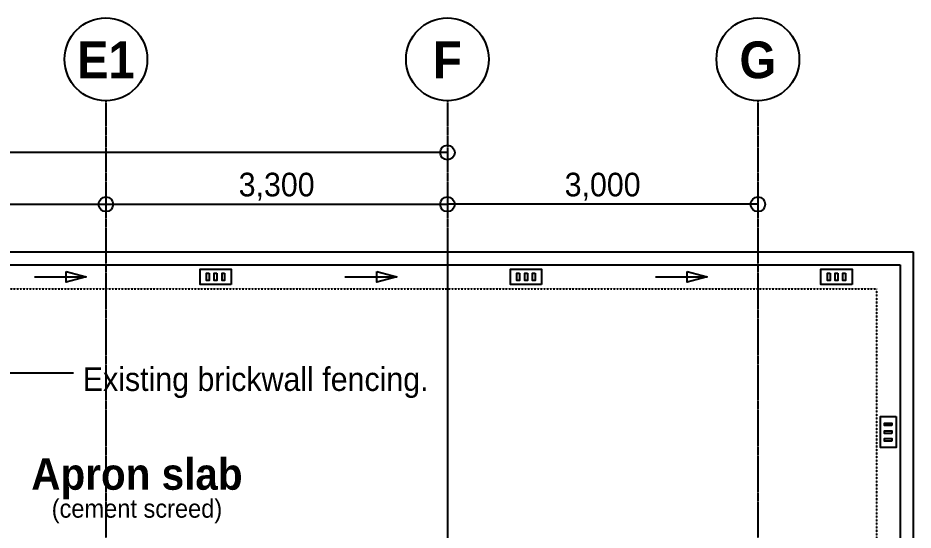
# Model space of a CAD drawing. Header units: inches. Extents: x 1543 to 314687, y -56168 to -771.
# Drawn here: x 26912 to 35562, y -5717 to -771 of the extents above; entities that cross this region are included whole.
import ezdxf

# ---------------------------------------------------------------- set-up
doc = ezdxf.new("R2010")
doc.units = ezdxf.units.IN
doc.header["$MEASUREMENT"] = 0
doc.linetypes.add('PC_DASH_2', pattern=[0.638889, 0.277778, -0.083333, 0.055556, -0.083333, 0.055556, -0.083333])
doc.linetypes.add('PC_DASH_4', pattern=[0.055556, 0.027778, -0.027778])
for name, color, linetype in [('Boundary Line', 7, 'Continuous'), ('Grid Line', 7, 'Continuous'), ('Ground Floor Plan', 7, 'Continuous'), ('Text', 7, 'Continuous')]:
    doc.layers.add(name, color=color, linetype=linetype)

# ---------------------------------------------------------------- blocks, each defined once
blk = doc.blocks.new('PD_914037')
at = {"layer": 'Grid Line', "color": 12, "true_color": 0xdc0806}
blk.add_line((27761.8, -2571), (31061.8, -2571), dxfattribs=at)
for centre in [(27761.8, -2571), (31061.8, -2571)]:
    blk.add_circle(centre, 70.6, dxfattribs=at)
at = {"layer": 'Grid Line', "color": 7, "insert": (29411.8, -2266.2), "char_height": 228.203, "width": 811.389, "attachment_point": 2}
blk.add_mtext('\\pxsm0.83;\\fHelvetica|b0|i0|c0|p228.2031;\\W0.92;3,300', dxfattribs=at)
blk = doc.blocks.new('PD_914038')
at = {"layer": 'Grid Line', "color": 12, "true_color": 0xdc0806}
blk.add_line((25061.8, -2571), (27761.8, -2571), dxfattribs=at)
for centre in [(25061.8, -2571), (27761.8, -2571)]:
    blk.add_circle(centre, 70.6, dxfattribs=at)
at = {"layer": 'Grid Line', "color": 7, "insert": (26411.8, -2266.2), "char_height": 228.203, "width": 811.389, "attachment_point": 2}
blk.add_mtext('\\pxsm0.83;\\fHelvetica|b0|i0|c0|p228.2031;\\W0.92;2,700', dxfattribs=at)
blk = doc.blocks.new('PD_914039')
at = {"layer": 'Grid Line', "color": 12, "true_color": 0xdc0806}
blk.add_line((34061.8, -2571), (31061.8, -2571), dxfattribs=at)
for centre in [(31061.8, -2571), (34061.8, -2571)]:
    blk.add_circle(centre, 70.6, dxfattribs=at)
at = {"layer": 'Grid Line', "color": 7, "insert": (32561.8, -2266.2), "char_height": 228.203, "width": 811.389, "attachment_point": 2}
blk.add_mtext('\\pxsm0.83;\\fHelvetica|b0|i0|c0|p228.2031;\\W0.92;3,000', dxfattribs=at)
blk = doc.blocks.new('PD_914040')
at = {"layer": 'Grid Line', "color": 12, "true_color": 0xdc0806}
blk.add_line((31061.8, -2071), (14061.8, -2071), dxfattribs=at)
blk.add_circle((31061.8, -2071), 70.6, dxfattribs=at)
blk = doc.blocks.new('PD_914101')
at = {"layer": 'Grid Line', "color": 12, "true_color": 0xdc0806}
blk.add_circle((27761.8, -1171), 400, dxfattribs=at)
at = {"layer": 'Grid Line', "color": 12, "true_color": 0xdc0806, "insert": (27761.8, -998.6), "char_height": 354.983, "width": 599.722, "attachment_point": 2}
blk.add_mtext('\\pxsm0.83;\\fHelvetica|b1|i0|c0|p354.9826;\\W0.92;E1', dxfattribs=at)
blk = doc.blocks.new('PD_914104')
at = {"layer": 'Grid Line', "color": 12, "true_color": 0xdc0806}
blk.add_circle((31061.8, -1171), 400, dxfattribs=at)
at = {"layer": 'Grid Line', "color": 12, "true_color": 0xdc0806, "insert": (31061.8, -998.6), "char_height": 354.983, "width": 317.5, "attachment_point": 2}
blk.add_mtext('\\pxsm0.83;\\fHelvetica|b1|i0|c0|p354.9826;\\W0.92;F', dxfattribs=at)
blk = doc.blocks.new('PD_914107')
at = {"layer": 'Grid Line', "color": 12, "true_color": 0xdc0806}
blk.add_circle((34061.8, -1171), 400, dxfattribs=at)
at = {"layer": 'Grid Line', "color": 12, "true_color": 0xdc0806, "insert": (34061.8, -998.6), "char_height": 354.983, "width": 388.056, "attachment_point": 2}
blk.add_mtext('\\pxsm0.83;\\fHelvetica|b1|i0|c0|p354.9826;\\W0.92;G', dxfattribs=at)
blk = doc.blocks.new('PD_914670')
at = {"layer": 'Ground Floor Plan', "color": 7}
for points in [[(31971.8, -3346), (31671.8, -3346), (31671.8, -3196), (31971.8, -3196), (31971.8, -3346)], [(31759.3, -3236), (31759.3, -3306), (31734.3, -3306), (31734.3, -3236), (31759.3, -3236)], [(31834.3, -3236), (31834.3, -3306), (31809.3, -3306), (31809.3, -3236), (31834.3, -3236)], [(31909.3, -3236), (31909.3, -3306), (31884.3, -3306), (31884.3, -3236), (31909.3, -3236)]]:
    blk.add_lwpolyline(points, dxfattribs=at)
blk = doc.blocks.new('PD_914671')
at = {"layer": 'Ground Floor Plan', "color": 7}
for points in [[(35396.8, -4621), (35396.8, -4921), (35246.8, -4921), (35246.8, -4621), (35396.8, -4621)], [(35356.8, -4708.5), (35286.8, -4708.5), (35286.8, -4683.5), (35356.8, -4683.5), (35356.8, -4708.5)], [(35356.8, -4783.5), (35286.8, -4783.5), (35286.8, -4758.5), (35356.8, -4758.5), (35356.8, -4783.5)], [(35356.8, -4858.5), (35286.8, -4858.5), (35286.8, -4833.5), (35356.8, -4833.5), (35356.8, -4858.5)]]:
    blk.add_lwpolyline(points, dxfattribs=at)
blk = doc.blocks.new('PD_914672')
at = {"layer": 'Ground Floor Plan', "color": 7}
for points in [[(34971.8, -3346), (34671.8, -3346), (34671.8, -3196), (34971.8, -3196), (34971.8, -3346)], [(34759.3, -3236), (34759.3, -3306), (34734.3, -3306), (34734.3, -3236), (34759.3, -3236)], [(34834.3, -3236), (34834.3, -3306), (34809.3, -3306), (34809.3, -3236), (34834.3, -3236)], [(34909.3, -3236), (34909.3, -3306), (34884.3, -3306), (34884.3, -3236), (34909.3, -3236)]]:
    blk.add_lwpolyline(points, dxfattribs=at)
blk = doc.blocks.new('PD_914673')
at = {"layer": 'Ground Floor Plan', "color": 7}
for points in [[(28971.8, -3346), (28671.8, -3346), (28671.8, -3196), (28971.8, -3196), (28971.8, -3346)], [(28759.3, -3236), (28759.3, -3306), (28734.3, -3306), (28734.3, -3236), (28759.3, -3236)], [(28834.3, -3236), (28834.3, -3306), (28809.3, -3306), (28809.3, -3236), (28834.3, -3236)], [(28909.3, -3236), (28909.3, -3306), (28884.3, -3306), (28884.3, -3236), (28909.3, -3236)]]:
    blk.add_lwpolyline(points, dxfattribs=at)
blk = doc.blocks.new('PD_915099')
at = {"layer": 'Text', "color": 7}
for points in [[(26512.8, -3261.8), (26536.5, -3063.3), (26615.3, -3247.1), (26512.8, -3261.8)], [(26536.5, -3063.3), (26700, -4200), (27450, -4200)]]:
    blk.add_lwpolyline(points, dxfattribs=at)
at = {"layer": 'Text', "color": 7, "insert": (27538.6, -4145.3), "char_height": 228.203, "width": 3633.611, "attachment_point": 1}
blk.add_mtext('\\pxsm0.83;\\fHelvetica|b0|i0|c0|p228.2031;\\W0.92;Existing brickwall fencing.', dxfattribs=at)

msp = doc.modelspace()

# ---------------------------------------------------------------- linework, layer by layer
at = {"layer": 'Boundary Line', "color": 108, "linetype": 'PC_DASH_2', "true_color": 0x006411}
for p, q in [((14197, -3031), (35561.8, -3031)), ((31061.8, -3031), (31061.8, -28771)), ((35561.8, -3031), (35561.8, -28771))]:
    msp.add_line(p, q, dxfattribs=at)
at = {"layer": 'Grid Line', "color": 12, "linetype": 'PC_DASH_2', "true_color": 0xdc0806}
for p, q in [((27761.8, -1571), (27761.8, -29571)), ((31061.8, -1571), (31061.8, -29571)), ((34061.8, -1571), (34061.8, -29571))]:
    msp.add_line(p, q, dxfattribs=at)
at = {"layer": 'Ground Floor Plan', "color": 7}
for p, q in [((14197, -3031), (35561.8, -3031)), ((35561.8, -3031), (35561.8, -28771)), ((14271.7, -3156), (35436.8, -3156)), ((35436.8, -3156), (35436.8, -28646))]:
    msp.add_line(p, q, dxfattribs=at)
at = {"layer": 'Ground Floor Plan', "color": 172, "true_color": 0x0000d3}
for p, q in [((27071.8, -3271), (27571.8, -3271)), ((30071.8, -3271), (30571.8, -3271)), ((33071.8, -3271), (33571.8, -3271))]:
    msp.add_line(p, q, dxfattribs=at)
at = {"layer": 'Ground Floor Plan', "color": 7, "linetype": 'PC_DASH_4'}
for p, q in [((15936.8, -3386), (35206.8, -3386)), ((35206.8, -3386), (35206.8, -28646))]:
    msp.add_line(p, q, dxfattribs=at)
at = {"layer": 'Ground Floor Plan', "color": 172, "true_color": 0x0000d3}
for points in [[(27378.6, -3219.3), (27571.8, -3271), (27378.6, -3322.8), (27378.6, -3219.3)], [(30378.6, -3219.3), (30571.8, -3271), (30378.6, -3322.8), (30378.6, -3219.3)], [(33378.6, -3219.3), (33571.8, -3271), (33378.6, -3322.8), (33378.6, -3219.3)]]:
    msp.add_lwpolyline(points, dxfattribs=at)

# ---------------------------------------------------------------- block references
at = {"layer": 'Grid Line'}
for name in ['PD_914101', 'PD_914104', 'PD_914107', 'PD_914040', 'PD_914038', 'PD_914037', 'PD_914039']:
    msp.add_blockref(name, (0, 0), dxfattribs=at)
at = {"layer": 'Ground Floor Plan'}
for name in ['PD_914673', 'PD_914670', 'PD_914672', 'PD_914671']:
    msp.add_blockref(name, (0, 0), dxfattribs=at)
at = {"layer": 'Text'}
msp.add_blockref('PD_915099', (0, 0), dxfattribs=at)

# ---------------------------------------------------------------- texts
at = {"layer": 'Ground Floor Plan', "color": 7, "attachment_point": 2}
for s, insert, char_height, width in [('\\pxsm0.83;\\fHelvetica|b1|i0|c0|p304.2708;\\W0.92;Apron slab', (28061.8, -5023.3), 304.271, 2222.5), ('\\pxsm0.83;\\fHelvetica|b0|i0|c0|p177.4913;\\W0.92;(cement screed)', (28061.8, -5420), 177.491, 1799.167)]:
    msp.add_mtext(s, dxfattribs=dict(at, insert=insert, char_height=char_height, width=width))

doc.saveas('drawing.dxf')
